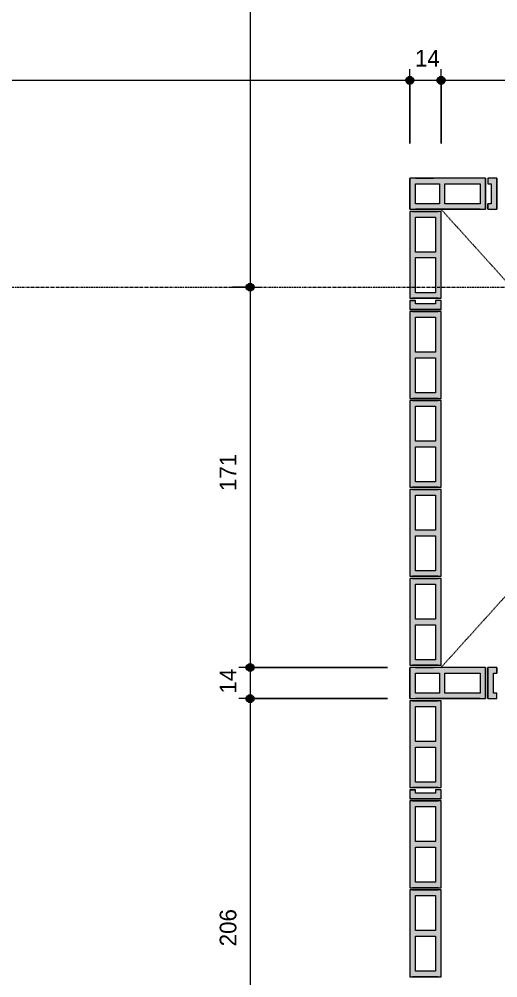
# Model space of a CAD drawing. Header units: centimetres. Extents: x 170 to 14001, y -2277 to 8860.
# Drawn here: x 11650.2 to 11865.2, y 124.7 to 555.7 of the extents above; entities that cross this region are included whole.
import ezdxf

# ---------------------------------------------------------------- set-up
doc = ezdxf.new("R2010")
doc.units = ezdxf.units.CM
doc.linetypes.add('Linha de eixo', pattern=[2.2225, 1.27, -0.3175, 0.3175, -0.3175])
doc.linetypes.add('Projeção', pattern=[0.396875, 0.238125, -0.15875])
for name, color, linetype, lineweight, true_color in [('A-ANNO-DIMS-1', 1, 'Continuous', 9, 0xff0000), ('S-BEAM-3', 9, 'Continuous', 9, 0xc0c0c0), ('S-BEAM-7', 116, 'Continuous', 9, 0x008040), ('S-BEAM-8', 142, 'Continuous', 9, 0x0080c0)]:
    doc.layers.add(name, color=color, linetype=linetype, lineweight=lineweight, true_color=true_color)
for name, color, linetype, lineweight in [('A-ANNO-DIMS-50', 7, 'Continuous', 9), ('A-DETL-GENF', 7, 'Continuous', 9), ('A-FLOR-OVHD', 7, 'Projeção', 9), ('S-BEAM', 7, 'Continuous', 9), ('S-BEAM-2', 7, 'Continuous', 13), ('S-GRID-1', 7, 'Linha de eixo', 9)]:
    doc.layers.add(name, color=color, linetype=linetype, lineweight=lineweight)
doc.styles.add('Bahnschrift_12', font='', dxfattribs={"height": 7.5})
doc.styles.get('Bahnschrift_12').set_extended_font_data('Bahnschrift')
doc.dimstyles.new('Linear_-_2_mm_Arial', dxfattribs={"dimscale": 30.48, "dimtxt": 8.33133, "dimasz": 0.393701, "dimexe": 0.164042, "dimexo": 0.328084, "dimgap": 0.131234, "dimtad": 1, "dimdec": 0, "dimzin": 0, "dimdsep": 46, "dimtxsty": 'Bahnschrift_12', "dimblk1": 'DOTSMALL', "dimblk2": 'DOTSMALL', "dimsah": 1, "dimcen": 0.09, "dimdle": 0.164042, "dimazin": 0, "dimtfac": 1, "dimtdec": 4, "dimtix": 1, "dimtmove": 0, "dimatfit": 3, "dimfxl": 1, "dimtvp": 1, "dimtolj": 1, "dimtzin": 0, "dimarcsym": 2})

# ---------------------------------------------------------------- blocks, each defined once
blk = doc.blocks.new('LEONE - BLOCO 14X39X19 - LEONE - BLOCO 14X39X19-554799-COBERTURA - MODULAÇÃO 1ª FIADA')
at = {"layer": 'S-BEAM-3'}
h = blk.add_hatch(color=256, dxfattribs=at)
h.paths.add_polyline_path([(-13.95, -7), (19.5, -7), (19.5, 7), (-19.5, 7), (-19.5, -7)])
h.paths.add_polyline_path([(-13.95, -4.5), (-17, -4.5), (-17, 4.5), (-1.25, 4.5), (-1.25, -4.5)])
h.paths.add_polyline_path([(1.25, -4.5), (1.25, 4.5), (17, 4.5), (17, -4.5)])
at = {"layer": 'A-DETL-GENF'}
for p, q in [((19.5, 7), (-19.5, 7)), ((-19.5, 7), (-19.5, 0)), ((-17, -4.5), (-17, 4.5)), ((-17, 4.5), (-1.25, 4.5)), ((-1.25, 4.5), (-1.25, -4.5)), ((1.25, -4.5), (1.25, 4.5)), ((1.25, 4.5), (17, 4.5)), ((17, 4.5), (17, -4.5)), ((19.5, 0), (19.5, 7)), ((-19.5, 0), (-19.5, -7)), ((19.5, -7), (19.5, 0)), ((-19.5, -7), (19.5, -7)), ((-1.25, -4.5), (-17, -4.5)), ((17, -4.5), (1.25, -4.5))]:
    blk.add_line(p, q, dxfattribs=at)
at = {"layer": 'S-BEAM-2'}
for p, q in [((-19.5, 7), (-19.5, -7)), ((19.5, 7), (-19.5, 7)), ((-19.5, 7), (-19.5, -7)), ((-19.5, -5.75), (-19.5, 5.75)), ((19.5, -7), (19.5, 7)), ((19.5, -7), (19.5, 7)), ((19.5, 5.75), (19.5, -5.75)), ((-19.5, -7), (19.5, -7))]:
    blk.add_line(p, q, dxfattribs=at)
at = {"layer": 'S-BEAM-3'}
for p, q in [((-17, 4.5), (-1.25, 4.5)), ((-17, -4.5), (-17, 4.5)), ((-1.25, 4.5), (-1.25, -4.5)), ((1.25, 4.5), (17, 4.5)), ((1.25, -4.5), (1.25, 4.5)), ((17, 4.5), (17, -4.5)), ((-1.25, -4.5), (-17, -4.5)), ((17, -4.5), (1.25, -4.5))]:
    blk.add_line(p, q, dxfattribs=at)
blk = doc.blocks.new('LEONE - BLOCO 14x04x19 - LEONE - BLOCO 14x04x19-533013-COBERTURA - MODULAÇÃO 1ª FIADA')
at = {"layer": 'S-BEAM-7'}
blk.add_hatch(color=256, dxfattribs=at).paths.add_polyline_path([(-2.5, 0), (-2.5, -7), (1.5, -7), (1.5, -4.5), (0, -4.5), (0, 4.5), (1.5, 4.5), (1.5, 7), (-2.5, 7), (-2.5, 0.97)])
at = {"layer": 'A-DETL-GENF'}
for p, q in [((1.5, 7), (-2.5, 7)), ((-2.5, 7), (-2.5, 0)), ((0, 4.5), (1.5, 4.5)), ((0, -4.5), (0, 4.5)), ((1.5, 4.5), (1.5, 7)), ((-2.5, 0), (-2.5, -7)), ((-2.5, -7), (1.5, -7)), ((1.5, -4.5), (0, -4.5)), ((1.5, -7), (1.5, -4.5))]:
    blk.add_line(p, q, dxfattribs=at)
at = {"layer": 'S-BEAM-2'}
for p, q in [((1.5, 7), (-2.5, 7)), ((-2.5, -7), (-2.5, 7)), ((1.5, 7), (1.5, 4.5)), ((-2.5, -7), (1.5, -7)), ((1.5, -7), (1.5, -4.5))]:
    blk.add_line(p, q, dxfattribs=at)
at = {"layer": 'S-BEAM-3'}
for p, q in [((0, -4.5), (0, 4.5)), ((0, 4.5), (1.5, 4.5)), ((1.5, -4.5), (0, -4.5))]:
    blk.add_line(p, q, dxfattribs=at)
blk = doc.blocks.new('LEONE - BLOCO 14x34x19 - LEONE - BLOCO 14x34x19-541693-COBERTURA - MODULAÇÃO 1ª FIADA')
at = {"layer": 'S-BEAM-8'}
h = blk.add_hatch(color=256, dxfattribs=at)
h.paths.add_polyline_path([(18.18, -7), (19.5, -7), (19.5, 7), (-14.5, 7), (-14.5, -7), (2.5, -7)])
h.paths.add_polyline_path([(-3, -4.5), (-12, -4.5), (-12, 4.5), (-1.25, 4.5), (-1.25, -4.5)])
h.paths.add_polyline_path([(1.25, -4.5), (1.25, 4.5), (17, 4.5), (17, -4.5), (2.5, -4.5)])
at = {"layer": 'A-DETL-GENF'}
for p, q in [((-14.5, 7), (-14.5, 0)), ((2.5, 7), (-14.5, 7)), ((-12, -4.5), (-12, 4.5)), ((-12, 4.5), (-1.25, 4.5)), ((-1.25, 4.5), (-1.25, -4.5)), ((1.25, 4.5), (17, 4.5)), ((1.25, -4.5), (1.25, 4.5)), ((19.5, 7), (2.5, 7)), ((17, 4.5), (17, -4.5)), ((19.5, 0), (19.5, 7)), ((-14.5, 0), (-14.5, -7)), ((19.5, -7), (19.5, 0)), ((-14.5, -7), (2.5, -7)), ((-1.25, -4.5), (-12, -4.5)), ((17, -4.5), (1.25, -4.5)), ((2.5, -7), (19.5, -7))]:
    blk.add_line(p, q, dxfattribs=at)
at = {"layer": 'S-BEAM-2'}
for p, q in [((-14.5, 7), (-14.5, -7)), ((19.5, 7), (-14.5, 7)), ((-14.5, 7), (-14.5, -7)), ((-14.5, -7), (-14.5, 6.88)), ((-14.5, 5.75), (-14.5, -5.75)), ((-14.5, -5.75), (-14.5, 5.75)), ((-12, 7), (-3.94, 7)), ((-12, 7), (-3.94, 7)), ((17, 7), (-12, 7)), ((19.5, -7), (19.5, 7)), ((19.5, 7), (19.5, -7)), ((19.5, -7), (19.5, 7)), ((19.5, -5.75), (19.5, 5.75)), ((19.5, 5.75), (19.5, -5.75)), ((-14.5, -7), (19.5, -7)), ((-12, -7), (-3.94, -7)), ((-12, -7), (-3.94, -7)), ((17, -7), (-12, -7))]:
    blk.add_line(p, q, dxfattribs=at)
at = {"layer": 'S-BEAM-3'}
for p, q in [((-12, 4.5), (-1.25, 4.5)), ((-12, -4.5), (-12, 4.5)), ((-1.25, 4.5), (-1.25, -4.5)), ((1.25, 4.5), (17, 4.5)), ((1.25, -4.5), (1.25, 4.5)), ((17, 4.5), (17, -4.5)), ((-1.25, -4.5), (-12, -4.5)), ((17, -4.5), (1.25, -4.5))]:
    blk.add_line(p, q, dxfattribs=at)
blk = doc.blocks.new('LEONE - BLOCO 14x04x4 - LEONE - BLOCO 14x04x19-2843081-COBERTURA - MODULAÇÃO 1ª FIADA')
at = {"layer": 'S-BEAM-7'}
blk.add_hatch(color=256, dxfattribs=at).paths.add_polyline_path([(-2.5, 0), (-2.5, -7), (1.5, -7), (1.5, -4.5), (0, -4.5), (0, 4.5), (1.5, 4.5), (1.5, 7), (-2.5, 7), (-2.5, 0.97)])
at = {"layer": 'A-DETL-GENF'}
for p, q in [((1.5, 7), (-2.5, 7)), ((-2.5, 7), (-2.5, 0)), ((0, 4.5), (1.5, 4.5)), ((0, -4.5), (0, 4.5)), ((1.5, 4.5), (1.5, 7)), ((-2.5, 0), (-2.5, -7)), ((-2.5, -7), (1.5, -7)), ((1.5, -4.5), (0, -4.5)), ((1.5, -7), (1.5, -4.5))]:
    blk.add_line(p, q, dxfattribs=at)
at = {"layer": 'S-BEAM-2'}
for p, q in [((1.5, 7), (-2.5, 7)), ((-2.5, -7), (-2.5, 7)), ((1.5, 7), (1.5, 4.5)), ((-2.5, -7), (1.5, -7)), ((1.5, -7), (1.5, -4.5))]:
    blk.add_line(p, q, dxfattribs=at)
at = {"layer": 'S-BEAM-3'}
for p, q in [((0, -4.5), (0, 4.5)), ((0, 4.5), (1.5, 4.5)), ((1.5, -4.5), (0, -4.5))]:
    blk.add_line(p, q, dxfattribs=at)
blk = doc.blocks.new('LEONE - BLOCO 14x34x19 - LEONE - BLOCO 14x34x19-V2-COBERTURA - MODULAÇÃO 1ª FIADA')
at = {"layer": 'S-BEAM-8'}
h = blk.add_hatch(color=256, dxfattribs=at)
h.paths.add_polyline_path([(-14.5, 0), (-14.5, -7), (19.5, -7), (19.5, 7), (-14.5, 7), (-14.5, 4.5)])
h.paths.add_polyline_path([(-12, -4.5), (-12, 4.5), (-1.25, 4.5), (-1.25, -4.5)])
h.paths.add_polyline_path([(1.25, -4.5), (1.25, 4.5), (17, 4.5), (17, -4.5), (2.5, -4.5)])
at = {"layer": 'A-DETL-GENF'}
for p, q in [((-14.5, 7), (-14.5, 0)), ((2.5, 7), (-14.5, 7)), ((-12, -4.5), (-12, 4.5)), ((-12, 4.5), (-1.25, 4.5)), ((-1.25, 4.5), (-1.25, -4.5)), ((1.25, 4.5), (17, 4.5)), ((1.25, -4.5), (1.25, 4.5)), ((19.5, 7), (2.5, 7)), ((17, 4.5), (17, -4.5)), ((19.5, 0), (19.5, 7)), ((-14.5, 0), (-14.5, -7)), ((19.5, -7), (19.5, 0)), ((-14.5, -7), (2.5, -7)), ((-1.25, -4.5), (-12, -4.5)), ((17, -4.5), (1.25, -4.5)), ((2.5, -7), (19.5, -7))]:
    blk.add_line(p, q, dxfattribs=at)
at = {"layer": 'S-BEAM-2'}
for p, q in [((-14.5, 7), (-14.5, -7)), ((19.5, 7), (-14.5, 7)), ((-14.5, 7), (-14.5, -7)), ((-14.5, -7), (-14.5, 6.8804)), ((-14.5, 5.75), (-14.5, -5.75)), ((-14.5, -5.75), (-14.5, 5.75)), ((-12, 7), (-3.9375, 7)), ((-12, 7), (-3.9375, 7)), ((17, 7), (-12, 7)), ((19.5, -7), (19.5, 7)), ((19.5, 7), (19.5, -7)), ((19.5, -7), (19.5, 7)), ((19.5, -5.75), (19.5, 5.75)), ((19.5, 5.75), (19.5, -5.75)), ((-14.5, -7), (19.5, -7)), ((-12, -7), (-3.9375, -7)), ((-12, -7), (-3.9375, -7)), ((17, -7), (-12, -7))]:
    blk.add_line(p, q, dxfattribs=at)
at = {"layer": 'S-BEAM-3'}
for p, q in [((-12, 4.5), (-1.25, 4.5)), ((-12, -4.5), (-12, 4.5)), ((-1.25, 4.5), (-1.25, -4.5)), ((1.25, 4.5), (17, 4.5)), ((1.25, -4.5), (1.25, 4.5)), ((17, 4.5), (17, -4.5)), ((-1.25, -4.5), (-12, -4.5)), ((17, -4.5), (1.25, -4.5))]:
    blk.add_line(p, q, dxfattribs=at)
blk = doc.blocks.new('DIMBLOCK47-COBERTURA - MODULAÇÃO 1ª FIADA')
at = {"layer": 'A-ANNO-DIMS-50', "lineweight": 35, "true_color": 0xff0000}
h = blk.add_hatch(color=1, dxfattribs=at)
edge = h.paths.add_edge_path()
edge.add_arc((11753.94, 790.24), 1.5, 0, 360)
h = blk.add_hatch(color=1, dxfattribs=at)
edge = h.paths.add_edge_path()
edge.add_arc((11753.94, 435.24), 1.5, 0, 360)
at = {"layer": 'A-ANNO-DIMS-50', "color": 1, "true_color": 0xff0000}
for p, q in [((11753.94, 795.24), (11753.94, 435.24)), ((11760.73, 790.24), (11748.94, 790.24)), ((11753.94, 790.24), (11760.73, 790.24)), ((11746.06, 435.24), (11758.94, 435.24)), ((11753.94, 435.24), (11746.06, 435.24))]:
    blk.add_line(p, q, dxfattribs=at)
at = {"layer": 'A-ANNO-DIMS-50', "color": 1, "lineweight": 35, "true_color": 0xff0000}
for centre in [(11753.94, 790.24), (11753.94, 435.24)]:
    blk.add_circle(centre, 1.5, dxfattribs=at)
at = {"layer": 'A-ANNO-DIMS-50', "color": 0, "insert": (11740.29, 604.29), "char_height": 7.5, "width": 20.2982, "attachment_point": 1, "rotation": 90, "line_spacing_factor": 1.009858, "style": 'Bahnschrift_12'}
blk.add_mtext('355', dxfattribs=at)
blk = doc.blocks.new('_DotSmall')
at = {"color": 0, "linetype": 'ByBlock', "const_width": 0.5}
blk.add_lwpolyline([(-0.0625, 0, 1), (0.0625, 0, 1)], format="xyb", close=True, dxfattribs=at)
blk = doc.blocks.new('DIMBLOCK48-COBERTURA - MODULAÇÃO 1ª FIADA')
at = {"layer": 'A-ANNO-DIMS-50', "lineweight": 35, "true_color": 0xff0000}
h = blk.add_hatch(color=1, dxfattribs=at)
edge = h.paths.add_edge_path()
edge.add_arc((11753.94, 435.24), 1.5, 0, 360)
h = blk.add_hatch(color=1, dxfattribs=at)
edge = h.paths.add_edge_path()
edge.add_arc((11753.94, 264.24), 1.5, 0, 360)
at = {"layer": 'A-ANNO-DIMS-50', "color": 1, "true_color": 0xff0000}
for p, q in [((11746.06, 435.24), (11758.94, 435.24)), ((11753.94, 435.24), (11746.06, 435.24)), ((11753.94, 435.24), (11753.94, 264.24)), ((11815.73, 264.24), (11748.94, 264.24)), ((11753.94, 264.24), (11815.73, 264.24))]:
    blk.add_line(p, q, dxfattribs=at)
at = {"layer": 'A-ANNO-DIMS-50', "color": 1, "lineweight": 35, "true_color": 0xff0000}
for centre in [(11753.94, 435.24), (11753.94, 264.24)]:
    blk.add_circle(centre, 1.5, dxfattribs=at)
at = {"layer": 'A-ANNO-DIMS-50', "color": 0, "insert": (11740.29, 343.56), "char_height": 7.5, "width": 14.8449, "attachment_point": 1, "rotation": 90, "line_spacing_factor": 1.009858, "style": 'Bahnschrift_12'}
blk.add_mtext('171', dxfattribs=at)
blk = doc.blocks.new('DIMBLOCK49-COBERTURA - MODULAÇÃO 1ª FIADA')
at = {"layer": 'A-ANNO-DIMS-50', "lineweight": 35, "true_color": 0xff0000}
h = blk.add_hatch(color=1, dxfattribs=at)
edge = h.paths.add_edge_path()
edge.add_arc((11753.94, 264.24), 1.5, 0, 360)
h = blk.add_hatch(color=1, dxfattribs=at)
edge = h.paths.add_edge_path()
edge.add_arc((11753.94, 250.24), 1.5, 0, 360)
at = {"layer": 'A-ANNO-DIMS-50', "color": 1, "true_color": 0xff0000}
for p, q in [((11815.73, 264.24), (11748.94, 264.24)), ((11753.94, 264.24), (11753.94, 250.24)), ((11753.94, 264.24), (11815.73, 264.24)), ((11815.73, 250.24), (11748.94, 250.24)), ((11753.94, 250.24), (11815.73, 250.24))]:
    blk.add_line(p, q, dxfattribs=at)
at = {"layer": 'A-ANNO-DIMS-50', "color": 1, "lineweight": 35, "true_color": 0xff0000}
for centre in [(11753.94, 264.24), (11753.94, 250.24)]:
    blk.add_circle(centre, 1.5, dxfattribs=at)
at = {"layer": 'A-ANNO-DIMS-50', "color": 0, "insert": (11740.29, 252.51), "char_height": 7.5, "width": 11.3609, "attachment_point": 1, "rotation": 90, "line_spacing_factor": 1.009858, "style": 'Bahnschrift_12'}
blk.add_mtext('14', dxfattribs=at)
blk = doc.blocks.new('DIMBLOCK50-COBERTURA - MODULAÇÃO 1ª FIADA')
at = {"layer": 'A-ANNO-DIMS-50', "lineweight": 35, "true_color": 0xff0000}
h = blk.add_hatch(color=1, dxfattribs=at)
edge = h.paths.add_edge_path()
edge.add_arc((11753.94, 250.24), 1.5, 0, 360)
h = blk.add_hatch(color=1, dxfattribs=at)
edge = h.paths.add_edge_path()
edge.add_arc((11753.94, 44.24), 1.5, 0, 360)
at = {"layer": 'A-ANNO-DIMS-50', "color": 1, "true_color": 0xff0000}
for p, q in [((11815.73, 250.24), (11748.94, 250.24)), ((11753.94, 250.24), (11753.94, 44.24)), ((11753.94, 250.24), (11815.73, 250.24)), ((11815.73, 44.24), (11748.94, 44.24)), ((11753.94, 44.24), (11815.73, 44.24))]:
    blk.add_line(p, q, dxfattribs=at)
at = {"layer": 'A-ANNO-DIMS-50', "color": 1, "lineweight": 35, "true_color": 0xff0000}
for centre in [(11753.94, 250.24), (11753.94, 44.24)]:
    blk.add_circle(centre, 1.5, dxfattribs=at)
at = {"layer": 'A-ANNO-DIMS-50', "color": 0, "insert": (11740.29, 138.91), "char_height": 7.5, "width": 19.9952, "attachment_point": 1, "rotation": 90, "line_spacing_factor": 1.009858, "style": 'Bahnschrift_12'}
blk.add_mtext('206', dxfattribs=at)
blk = doc.blocks.new('DIMBLOCK57-COBERTURA - MODULAÇÃO 1ª FIADA')
at = {"layer": 'A-ANNO-DIMS-50', "lineweight": 35, "true_color": 0xff0000}
h = blk.add_hatch(color=1, dxfattribs=at)
edge = h.paths.add_edge_path()
edge.add_arc((11074.73, 528.21), 1.5, 0, 360)
h = blk.add_hatch(color=1, dxfattribs=at)
edge = h.paths.add_edge_path()
edge.add_arc((11825.73, 528.21), 1.5, 0, 360)
at = {"layer": 'A-ANNO-DIMS-50', "color": 1, "true_color": 0xff0000}
for p, q in [((11074.73, 520.33), (11074.73, 533.21)), ((11825.73, 499.76), (11825.73, 533.21)), ((11069.73, 528.21), (11825.73, 528.21)), ((11074.73, 528.21), (11074.73, 520.33)), ((11825.73, 528.21), (11825.73, 499.76))]:
    blk.add_line(p, q, dxfattribs=at)
at = {"layer": 'A-ANNO-DIMS-50', "color": 1, "lineweight": 35, "true_color": 0xff0000}
for centre in [(11074.73, 528.21), (11825.73, 528.21)]:
    blk.add_circle(centre, 1.5, dxfattribs=at)
at = {"layer": 'A-ANNO-DIMS-50', "color": 0, "insert": (11442.97, 541.86), "char_height": 7.5, "width": 17.4201, "attachment_point": 1, "line_spacing_factor": 1.009858, "style": 'Bahnschrift_12'}
blk.add_mtext('751', dxfattribs=at)
blk = doc.blocks.new('DIMBLOCK58-COBERTURA - MODULAÇÃO 1ª FIADA')
at = {"layer": 'A-ANNO-DIMS-50', "lineweight": 35, "true_color": 0xff0000}
h = blk.add_hatch(color=1, dxfattribs=at)
edge = h.paths.add_edge_path()
edge.add_arc((11825.73, 528.21), 1.5, 0, 360)
h = blk.add_hatch(color=1, dxfattribs=at)
edge = h.paths.add_edge_path()
edge.add_arc((11839.73, 528.21), 1.5, 0, 360)
at = {"layer": 'A-ANNO-DIMS-50', "color": 1, "true_color": 0xff0000}
for p, q in [((11825.73, 499.76), (11825.73, 533.21)), ((11839.73, 499.76), (11839.73, 533.21)), ((11825.73, 528.21), (11839.73, 528.21)), ((11825.73, 528.21), (11825.73, 499.76)), ((11839.73, 528.21), (11839.73, 499.76))]:
    blk.add_line(p, q, dxfattribs=at)
at = {"layer": 'A-ANNO-DIMS-50', "color": 1, "lineweight": 35, "true_color": 0xff0000}
for centre in [(11825.73, 528.21), (11839.73, 528.21)]:
    blk.add_circle(centre, 1.5, dxfattribs=at)
at = {"layer": 'A-ANNO-DIMS-50', "color": 0, "insert": (11828, 541.86), "char_height": 7.5, "width": 11.3609, "attachment_point": 1, "line_spacing_factor": 1.009858, "style": 'Bahnschrift_12'}
blk.add_mtext('14', dxfattribs=at)
blk = doc.blocks.new('DIMBLOCK59-COBERTURA - MODULAÇÃO 1ª FIADA')
at = {"layer": 'A-ANNO-DIMS-50', "lineweight": 35, "true_color": 0xff0000}
h = blk.add_hatch(color=1, dxfattribs=at)
edge = h.paths.add_edge_path()
edge.add_arc((11839.73, 528.21), 1.5, 0, 360)
h = blk.add_hatch(color=1, dxfattribs=at)
edge = h.paths.add_edge_path()
edge.add_arc((11990.73, 528.21), 1.5, 0, 360)
at = {"layer": 'A-ANNO-DIMS-50', "color": 1, "true_color": 0xff0000}
for p, q in [((11839.73, 499.76), (11839.73, 533.21)), ((11990.73, 520.33), (11990.73, 533.21)), ((11839.73, 528.21), (11990.73, 528.21)), ((11839.73, 528.21), (11839.73, 499.76)), ((11990.73, 528.21), (11990.73, 520.33))]:
    blk.add_line(p, q, dxfattribs=at)
at = {"layer": 'A-ANNO-DIMS-50', "color": 1, "lineweight": 35, "true_color": 0xff0000}
for centre in [(11839.73, 528.21), (11990.73, 528.21)]:
    blk.add_circle(centre, 1.5, dxfattribs=at)
at = {"layer": 'A-ANNO-DIMS-50', "color": 0, "insert": (11908.86, 541.86), "char_height": 7.5, "width": 15.2994, "attachment_point": 1, "line_spacing_factor": 1.009858, "style": 'Bahnschrift_12'}
blk.add_mtext('151', dxfattribs=at)

msp = doc.modelspace()

# ---------------------------------------------------------------- linework, layer by layer
at = {"layer": 'A-FLOR-OVHD'}
for p, q in [((11839.73, 470.24), (12025.73, 264.24)), ((11839.73, 264.24), (12025.73, 470.24))]:
    msp.add_line(p, q, dxfattribs=at)
at = {"layer": 'S-GRID-1'}
msp.add_line((10926.69, 435.24), (13936, 435.24), dxfattribs=at)

# ---------------------------------------------------------------- block references
at = {"layer": 'S-BEAM'}
for name, p in [('LEONE - BLOCO 14x34x19 - LEONE - BLOCO 14x34x19-V2-COBERTURA - MODULAÇÃO 1ª FIADA', (11840.23, 477.24)), ('LEONE - BLOCO 14x34x19 - LEONE - BLOCO 14x34x19-541693-COBERTURA - MODULAÇÃO 1ª FIADA', (11840.23, 257.24)), ('LEONE - BLOCO 14x04x19 - LEONE - BLOCO 14x04x19-533013-COBERTURA - MODULAÇÃO 1ª FIADA', (11863.23, 257.24))]:
    msp.add_blockref(name, p, dxfattribs=at)
for name, p, rotation in [('LEONE - BLOCO 14x04x19 - LEONE - BLOCO 14x04x19-533013-COBERTURA - MODULAÇÃO 1ª FIADA', (11862.23, 477.24), 180), ('LEONE - BLOCO 14X39X19 - LEONE - BLOCO 14X39X19-554799-COBERTURA - MODULAÇÃO 1ª FIADA', (11832.73, 449.74), 89.9999999999999), ('LEONE - BLOCO 14x04x4 - LEONE - BLOCO 14x04x19-2843081-COBERTURA - MODULAÇÃO 1ª FIADA', (11832.73, 427.74), 89.9999999999999), ('LEONE - BLOCO 14X39X19 - LEONE - BLOCO 14X39X19-554799-COBERTURA - MODULAÇÃO 1ª FIADA', (11832.73, 404.74), 89.9999999999999), ('LEONE - BLOCO 14X39X19 - LEONE - BLOCO 14X39X19-554799-COBERTURA - MODULAÇÃO 1ª FIADA', (11832.73, 364.74), 89.9999999999999), ('LEONE - BLOCO 14X39X19 - LEONE - BLOCO 14X39X19-554799-COBERTURA - MODULAÇÃO 1ª FIADA', (11832.73, 324.74), 89.9999999999999), ('LEONE - BLOCO 14X39X19 - LEONE - BLOCO 14X39X19-554799-COBERTURA - MODULAÇÃO 1ª FIADA', (11832.73, 284.74), 89.9999999999999), ('LEONE - BLOCO 14X39X19 - LEONE - BLOCO 14X39X19-554799-COBERTURA - MODULAÇÃO 1ª FIADA', (11832.73, 229.74), 89.99999999999991), ('LEONE - BLOCO 14x04x19 - LEONE - BLOCO 14x04x19-533013-COBERTURA - MODULAÇÃO 1ª FIADA', (11832.73, 207.74), 89.99999999999991), ('LEONE - BLOCO 14X39X19 - LEONE - BLOCO 14X39X19-554799-COBERTURA - MODULAÇÃO 1ª FIADA', (11832.73, 184.74), 89.99999999999991), ('LEONE - BLOCO 14X39X19 - LEONE - BLOCO 14X39X19-554799-COBERTURA - MODULAÇÃO 1ª FIADA', (11832.73, 144.74), 89.99999999999991)]:
    msp.add_blockref(name, p, dxfattribs=dict(at, rotation=rotation))

# ---------------------------------------------------------------- dimensions: what is measured, and where the dimension line sits
at = {"layer": 'A-ANNO-DIMS-1'}
for base, p1, p2, override, picture, middle in [((11753.94, 435.24), (11770.73, 790.24), (11756.06, 435.24), {"dimpost": '<>', "dimfxl": 355.303132}, 'DIMBLOCK47-COBERTURA - MODULAÇÃO 1ª FIADA', (11746.11, 612.74)), ((11753.94, 264.24), (11756.06, 435.24), (11825.73, 264.24), {"dimpost": '<>', "dimfxl": 184.64944}, 'DIMBLOCK48-COBERTURA - MODULAÇÃO 1ª FIADA', (11746.19, 349.74)), ((11753.94, 250.24), (11825.73, 264.24), (11825.73, 250.24), {"dimpost": '<>', "dimfxl": 14}, 'DIMBLOCK49-COBERTURA - MODULAÇÃO 1ª FIADA', (11746.18, 257.24)), ((11753.94, 44.24), (11825.73, 250.24), (11825.73, 44.24), {"dimpost": '<>', "dimfxl": 206}, 'DIMBLOCK50-COBERTURA - MODULAÇÃO 1ª FIADA', (11746.1, 147.24))]:
    dim = msp.add_linear_dim(base=base, p1=p1, p2=p2, angle=90, dimstyle='Linear_-_2_mm_Arial', override=override, dxfattribs=at)
    dim.commit()
    dim.dimension.update_dxf_attribs({"geometry": picture, "text_midpoint": middle})
for base, p1, p2, override, picture, middle in [((11825.73, 528.21), (11074.73, 530.33), (11825.73, 489.76), {"dimpost": '<>', "dimfxl": 752.095118}, 'DIMBLOCK57-COBERTURA - MODULAÇÃO 1ª FIADA', (11450.23, 536)), ((11839.73, 528.21), (11825.73, 489.76), (11839.73, 489.76), {"dimpost": '<>', "dimfxl": 14}, 'DIMBLOCK58-COBERTURA - MODULAÇÃO 1ª FIADA', (11832.73, 535.97)), ((11990.73, 528.21), (11839.73, 489.76), (11990.73, 530.33), {"dimpost": '<>', "dimfxl": 156.355578}, 'DIMBLOCK59-COBERTURA - MODULAÇÃO 1ª FIADA', (11915.23, 536))]:
    dim = msp.add_linear_dim(base=base, p1=p1, p2=p2, dimstyle='Linear_-_2_mm_Arial', override=override, dxfattribs=at)
    dim.commit()
    dim.dimension.update_dxf_attribs({"geometry": picture, "text_midpoint": middle})

doc.saveas('drawing.dxf')
